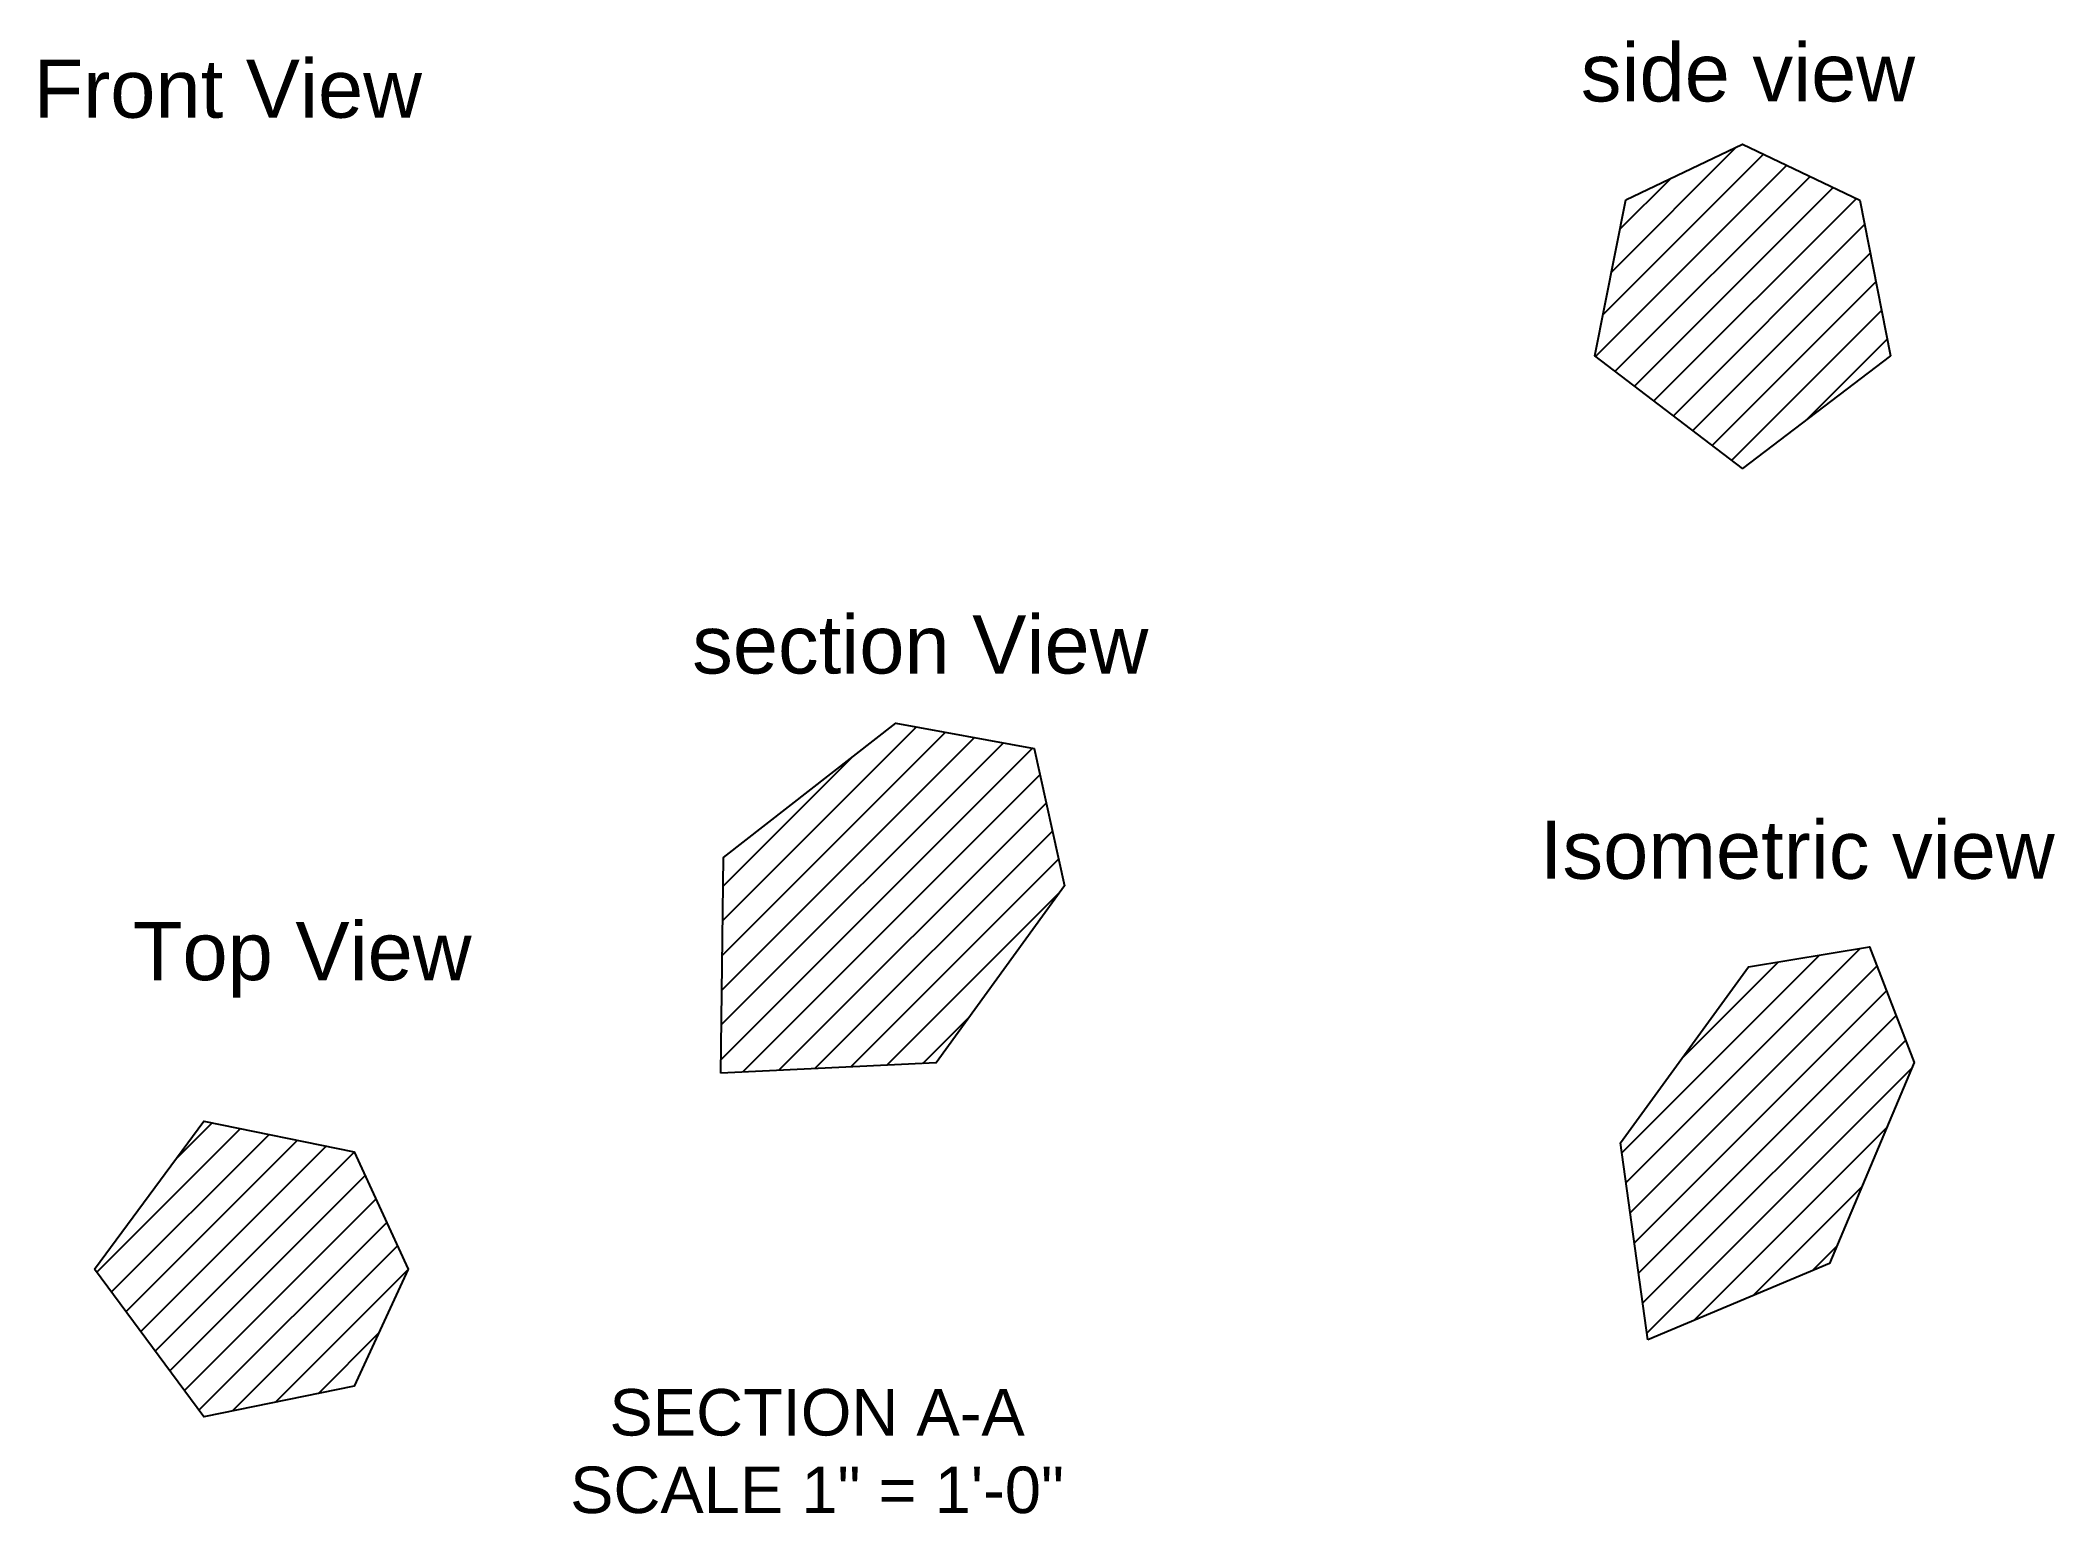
# Paper-space layout 'wk9_Q3' of a CAD drawing. Header units: millimetres, sheet in inches. Extents: x 0.4 to 10.8, y 0.7 to 8.3.
import ezdxf

# ---------------------------------------------------------------- set-up
doc = ezdxf.new("R2010")
doc.units = ezdxf.units.MM
doc.header["$MEASUREMENT"] = 0
doc.layers.add('MD_Annotation', color=7, linetype='Continuous', lineweight=25)
doc.styles.get("Standard").update_dxf_attribs({"font": 'arial.ttf'})

psp = doc.layouts.new('wk9_Q3')

# ---------------------------------------------------------------- hatches: boundary and pattern name
at = {"true_color": 0xed1f24}
h = psp.add_hatch(dxfattribs=at)
h.set_pattern_fill('ANSI31', color=240)
h.paths.add_polyline_path([(9.93, 6.645), (9.167, 6.063), (8.405, 6.645), (8.565, 7.449), (9.167, 7.737), (9.772, 7.448)])
h.paths.add_polyline_path([(0.668, 1.934), (1.231, 2.697), (2.006, 2.539), (2.285, 1.934), (2.006, 1.33), (1.231, 1.172)])
h.paths.add_polyline_path([(8.678, 1.569), (8.537, 2.585), (9.197, 3.493), (9.821, 3.596), (10.052, 2.999), (9.615, 1.963)])
h = psp.add_hatch(dxfattribs=at)
h.set_pattern_fill('ANSI31', color=240)
h.paths.add_polyline_path([(3.897, 2.945), (3.911, 4.057), (4.8, 4.75), (5.513, 4.619), (5.67, 3.91), (5.008, 2.998)])

# ---------------------------------------------------------------- linework, layer by layer
for points in [[(9.93, 6.645), (9.167, 6.063), (8.405, 6.645), (8.565, 7.449), (9.167, 7.737), (9.772, 7.448)], [(3.897, 2.945), (3.911, 4.057), (4.8, 4.75), (5.513, 4.619), (5.67, 3.91), (5.008, 2.998)], [(8.678, 1.569), (8.537, 2.585), (9.197, 3.493), (9.821, 3.596), (10.052, 2.999), (9.615, 1.963)], [(0.668, 1.934), (1.231, 2.697), (2.006, 2.539), (2.285, 1.934), (2.006, 1.33), (1.231, 1.172)]]:
    psp.add_lwpolyline(points, close=True)

# ---------------------------------------------------------------- texts
for s, p in [('side view', (8.333, 7.957)), ('Front View', (0.353, 7.873)), ('section View', (3.75, 5.006)), ('Isometric view', (8.122, 3.947)), ('Top View', (0.865, 3.424))]:
    psp.add_text(s, height=0.3).set_placement(p)
at = {"layer": 'MD_Annotation', "insert": (4.394, 1.315), "char_height": 0.24, "width": 2.63705, "attachment_point": 2}
psp.add_mtext('SECTION A-A\\PSCALE 1" = 1\'-0"', dxfattribs=at)

doc.saveas('drawing.dxf')
